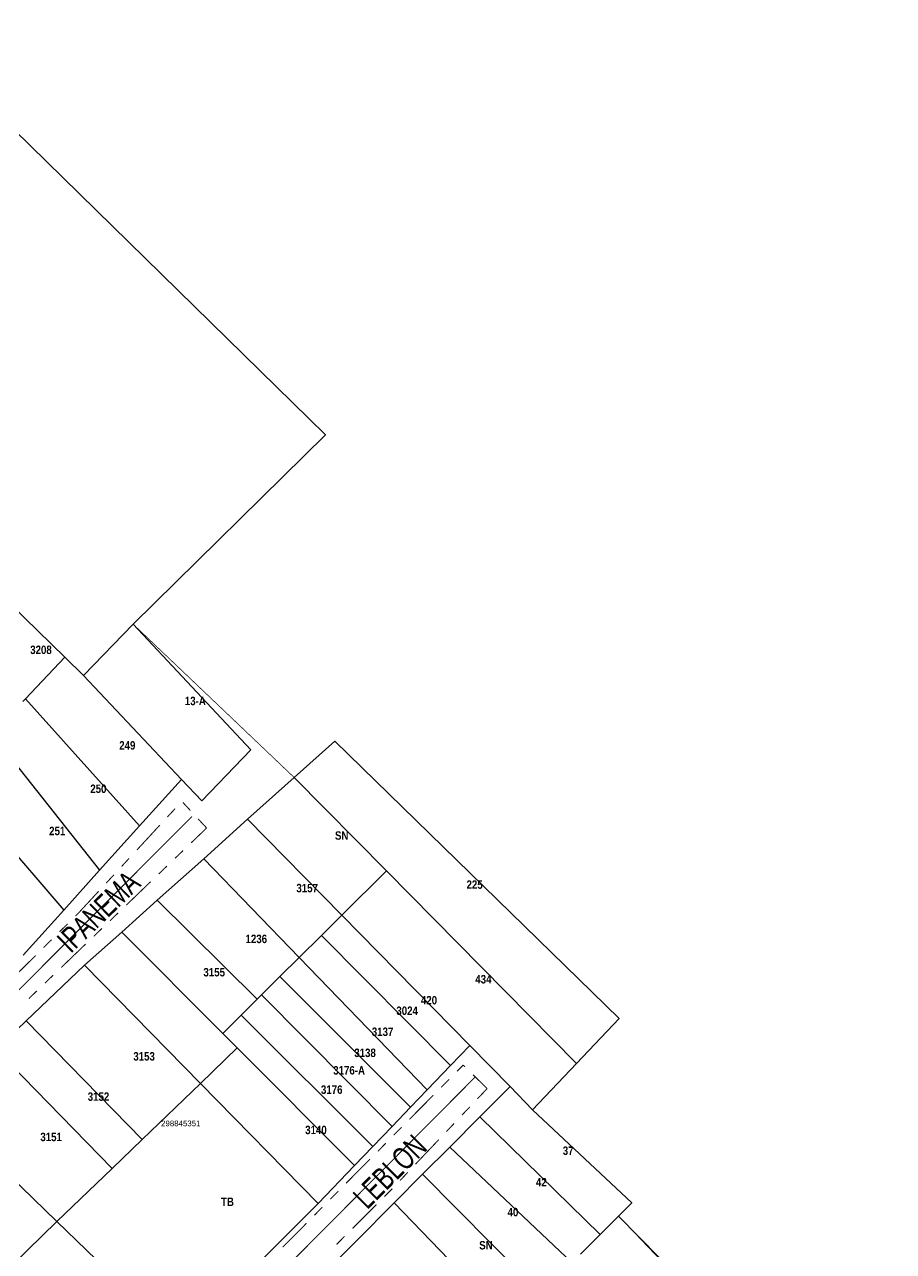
# Model space of a CAD drawing. Extents: x 204296 to 206006, y 4860262 to 4862155.
# Drawn here: x 204944.1 to 205098.4, y 4861881.4 to 4862099.5 of the extents above; entities that cross this region are included whole.
import ezdxf
from ezdxf.enums import TextEntityAlignment as Align

# ---------------------------------------------------------------- set-up
doc = ezdxf.new("R2010")
doc.units = 0
doc.header["$LTSCALE"] = 1.5
doc.header["$MEASUREMENT"] = 0
doc.linetypes.add('TRACO_25', pattern=[8, 3, -1, 1, -1, 1, -1])
for name, color, linetype in [('CD-MALHA-LOTES', 40, 'CONTINUOUS'), ('CD_TXT_QUADRA', 7, 'CONTINUOUS'), ('LM-LIM-SETOR-FISCAL', 7, 'CONTINUOUS'), ('RU-QUADRAS', 6, 'CONTINUOUS'), ('SV-EIXO-RUA-N-PAV', 6, 'CONTINUOUS'), ('SV-RUA-NAO-PAV-S-GUIA-C-GUIA', 7, 'CONTINUOUS'), ('SV-TXT-RUA-N-PAV-S-GUIA-C-GUIA', 7, 'CONTINUOUS'), ('Th_NmrPot', 1, 'CONTINUOUS')]:
    doc.layers.add(name, color=color, linetype=linetype)
doc.styles.add('ARIAL', font='ARIAL.TTF')
doc.styles.add('MONOTXT', font='ARIAL.TTF', dxfattribs={"height": 0.2})
doc.styles.get("Standard").update_dxf_attribs({"font": 'swisscbo.ttf'})
doc.linetypes.add('Limite', pattern='A,20,-3,[130,ltypeshp.shx,S=6.35,R=0,X=0,Y=0],-3,20', length=46)

msp = doc.modelspace()

# ---------------------------------------------------------------- linework, layer by layer
at = {"layer": 'CD-MALHA-LOTES', "linetype": 'Continuous'}
for p, q in [((204923.17, 4862099.36), (204997.53, 4862026.55)), ((204997.53, 4862026.55), (204963.35, 4861992.88)), ((204951.2, 4861987.01), (204939.12, 4861998.78)), ((204963.35, 4861992.88), (204954.55, 4861983.75)), ((204963.35, 4861992.88), (204984.23, 4861970.58)), ((204951.2, 4861987.01), (204944.21, 4861979.64)), ((204954.55, 4861983.75), (204951.2, 4861987.01)), ((204954.55, 4861983.75), (204971.95, 4861965.3)), ((204944.21, 4861979.64), (204943.73, 4861979.13)), ((204944.21, 4861979.64), (204964.5, 4861957.03)), ((204938.23, 4861973.33), (204957.4, 4861949.15)), ((204991.95, 4861965.63), (204999.15, 4861972.09)), ((204999.15, 4861972.09), (205049.68, 4861922.83)), ((204984.23, 4861970.58), (204975.54, 4861961.48)), ((204930.89, 4861965.57), (204951.01, 4861942.05)), ((204971.95, 4861965.3), (204964.5, 4861957.03)), ((204975.54, 4861961.48), (204971.95, 4861965.3)), ((204983.68, 4861958.22), (204991.95, 4861965.63)), ((204991.95, 4861965.63), (205008.31, 4861949.04)), ((204964.5, 4861957.03), (204957.4, 4861949.15)), ((204975.87, 4861951.21), (204983.68, 4861958.22)), ((204983.68, 4861958.22), (205000.41, 4861941.18)), ((204967.63, 4861943.82), (204975.87, 4861951.21)), ((204975.87, 4861951.21), (204992.84, 4861933.66)), ((204957.4, 4861949.15), (204951.01, 4861942.05)), ((205008.31, 4861949.04), (205000.41, 4861941.18)), ((205042.07, 4861914.81), (205008.31, 4861949.04)), ((204961.31, 4861938.15), (204967.63, 4861943.82)), ((204967.63, 4861943.82), (204985.4, 4861926.26)), ((204951.01, 4861942.05), (204943.83, 4861934.08)), ((205000.41, 4861941.18), (204996.79, 4861937.58)), ((205000.41, 4861941.18), (205023.14, 4861918.04)), ((204961.31, 4861938.15), (204954.73, 4861932.26)), ((204979.26, 4861920.16), (204961.31, 4861938.15)), ((204996.79, 4861937.58), (204992.84, 4861933.66)), ((204996.79, 4861937.58), (205019.7, 4861914.46)), ((204992.84, 4861933.66), (204989.42, 4861930.26)), ((204992.84, 4861933.66), (205015.57, 4861910.15)), ((204944.36, 4861922.38), (204954.73, 4861932.26)), ((204954.73, 4861932.26), (204975.31, 4861911.28)), ((204989.42, 4861930.26), (204986.15, 4861927.01)), ((204989.42, 4861930.26), (205012.58, 4861907.03)), ((204985.4, 4861926.26), (204982.53, 4861923.41)), ((204986.15, 4861927.01), (204985.4, 4861926.26)), ((204986.15, 4861927.01), (205009.32, 4861903.63)), ((204939, 4861917.28), (204944.36, 4861922.38)), ((204944.36, 4861922.38), (204964.96, 4861901.31)), ((204982.53, 4861923.41), (204979.26, 4861920.16)), ((204982.53, 4861923.41), (205005.91, 4861900.07)), ((205049.68, 4861922.83), (205042.07, 4861914.81)), ((204981.84, 4861917.57), (204979.26, 4861920.16)), ((204981.84, 4861917.57), (204975.31, 4861911.28)), ((205002.67, 4861896.7), (204981.84, 4861917.57)), ((205023.14, 4861918.04), (205019.7, 4861914.46)), ((205030.27, 4861910.7), (205023.14, 4861918.04)), ((204939, 4861917.28), (204959.61, 4861896.15)), ((205019.7, 4861914.46), (205015.57, 4861910.15)), ((205042.07, 4861914.81), (205034.27, 4861906.58)), ((204975.31, 4861911.28), (204964.96, 4861901.31)), ((204975.31, 4861911.28), (204996.23, 4861889.96)), ((205015.57, 4861910.15), (205012.58, 4861907.03)), ((205024.91, 4861905.32), (205030.27, 4861910.7)), ((205034.27, 4861906.58), (205030.27, 4861910.7)), ((204928.53, 4861907.31), (204949.82, 4861886.72)), ((205012.58, 4861907.03), (205009.32, 4861903.63)), ((205034.27, 4861906.58), (205051.9, 4861890.05)), ((205024.91, 4861905.32), (205019.59, 4861899.97)), ((205046.28, 4861884.42), (205024.91, 4861905.32)), ((205009.32, 4861903.63), (205005.91, 4861900.07)), ((204964.96, 4861901.31), (204959.61, 4861896.15)), ((205005.91, 4861900.07), (205002.67, 4861896.7)), ((205019.59, 4861899.97), (205014.76, 4861895.12)), ((205041.28, 4861879.41), (205019.59, 4861899.97)), ((204959.61, 4861896.15), (204949.82, 4861886.72)), ((204996.23, 4861889.96), (205002.67, 4861896.7)), ((205014.76, 4861895.12), (205009.71, 4861890.05)), ((205035.8, 4861873.9), (205014.76, 4861895.12)), ((204996.23, 4861889.96), (204971.74, 4861865.53)), ((204988.79, 4861869.02), (205009.71, 4861890.05)), ((205009.71, 4861890.05), (205029.05, 4861870.01)), ((205051.9, 4861890.05), (205049.55, 4861887.69)), ((205049.55, 4861887.69), (205046.28, 4861884.42)), ((205049.55, 4861887.69), (205068.5, 4861868.47)), ((204949.82, 4861886.72), (204938.47, 4861875.78)), ((204949.82, 4861886.72), (204971.74, 4861865.53)), ((205042.78, 4861880.91), (205046.28, 4861884.42))]:
    msp.add_line(p, q, dxfattribs=at)
at = {"layer": 'LM-LIM-SETOR-FISCAL', "linetype": 'Limite', "ltscale": 0.1, "const_width": 0.13}
msp.add_lwpolyline([(205098.3, 4861836.52), (205049.55, 4861887.69), (205051.9, 4861890.05), (205034.27, 4861906.58), (205049.68, 4861922.83), (204999.15, 4861972.09), (204991.95, 4861965.63), (204963.35, 4861992.88), (204997.53, 4862026.55), (204923.17, 4862099.36)], dxfattribs=at)
msp.add_lwpolyline([(205098.3, 4861836.52), (205049.55, 4861887.69), (205051.9, 4861890.05), (205034.27, 4861906.58), (205049.68, 4861922.83), (204999.15, 4861972.09), (204991.95, 4861965.63), (204963.35, 4861992.88), (204997.53, 4862026.55), (204923.17, 4862099.36)], dxfattribs=at)
at = {"layer": 'RU-QUADRAS', "linetype": 'Continuous', "const_width": 0.01}
for points in [[(204923.17, 4862099.36), (204997.53, 4862026.55), (204963.35, 4861992.88), (204954.55, 4861983.75), (204951.2, 4861987.01), (204939.12, 4861998.78)], [(204939.12, 4861998.78), (204951.2, 4861987.01), (204954.55, 4861983.75), (204963.35, 4861992.88), (204984.23, 4861970.58), (204975.54, 4861961.48), (204971.95, 4861965.3), (204964.5, 4861957.03), (204957.4, 4861949.15), (204951.01, 4861942.05), (204943.83, 4861934.08)], [(204939, 4861917.28), (204944.36, 4861922.38), (204954.73, 4861932.26), (204961.31, 4861938.15), (204967.63, 4861943.82), (204975.87, 4861951.21), (204983.68, 4861958.22), (204991.95, 4861965.63), (204999.15, 4861972.09), (205049.68, 4861922.83), (205042.07, 4861914.81), (205034.27, 4861906.58), (205030.27, 4861910.7), (205023.14, 4861918.04), (205019.7, 4861914.46), (205015.57, 4861910.15), (205012.58, 4861907.03), (205009.32, 4861903.63), (205005.91, 4861900.07), (205002.67, 4861896.7), (204996.23, 4861889.96), (204971.74, 4861865.53)], [(204988.79, 4861869.02), (205009.71, 4861890.05), (205014.76, 4861895.12), (205019.59, 4861899.97), (205024.91, 4861905.32), (205030.27, 4861910.7), (205034.27, 4861906.58), (205051.9, 4861890.05), (205049.55, 4861887.69), (205068.5, 4861868.47)]]:
    msp.add_lwpolyline(points, dxfattribs=at)
at = {"layer": 'SV-EIXO-RUA-N-PAV', "const_width": 0.18, "flags": 128}
for points in [[(204973.81, 4861958.71), (204890.84, 4861875.59), (204860.98, 4861846.02), (204830.31, 4861816.38), (204796.19, 4861782.11)], [(205024.1, 4861912.42), (204940.86, 4861828.59), (204937.92, 4861823), (204915.41, 4861801.52), (204893.63, 4861782.11)]]:
    msp.add_lwpolyline(points, dxfattribs=at)
at = {"layer": 'SV-RUA-NAO-PAV-S-GUIA-C-GUIA', "linetype": 'TRACO_25', "const_width": 0.18, "flags": 128}
for points in [[(204972.16, 4861961.23), (204973.52, 4861959.76)], [(204969.44, 4861958.64), (204970.8, 4861960.1)], [(204964.01, 4861952.76), (204968.08, 4861957.17)], [(204976.39, 4861956.66), (204973.67, 4861954.05)], [(204974.88, 4861958.29), (204976.24, 4861956.83)], [(204976.24, 4861956.83), (204976.39, 4861956.66)], [(204972.23, 4861952.66), (204970.78, 4861951.28)], [(204961.29, 4861949.82), (204962.65, 4861951.29)], [(204958.58, 4861946.89), (204959.94, 4861948.36)], [(204969.34, 4861949.89), (204967.9, 4861948.51)], [(204966.45, 4861947.12), (204962.13, 4861942.96)], [(204953.64, 4861941.55), (204957.22, 4861945.42)], [(204953.12, 4861941.04), (204953.64, 4861941.55)], [(204960.68, 4861941.58), (204959.24, 4861940.19)], [(204950.28, 4861938.22), (204951.7, 4861939.63)], [(204957.8, 4861938.81), (204956.36, 4861937.42)], [(204947.44, 4861935.41), (204948.86, 4861936.81)], [(204954.91, 4861936.04), (204950.59, 4861931.88)], [(204941.76, 4861929.78), (204946.02, 4861934)], [(204949.14, 4861930.5), (204947.7, 4861929.11)], [(204946.26, 4861927.73), (204944.82, 4861926.34)], [(205020.87, 4861913.43), (205021.58, 4861914.14)], [(205021.58, 4861914.14), (205021.96, 4861914.53)], [(205021.96, 4861914.53), (205022.28, 4861914.22)], [(205018.06, 4861910.59), (205019.46, 4861912.01)], [(205023.71, 4861912.81), (205025.84, 4861910.71)], [(205025.84, 4861910.71), (205026.21, 4861910.35)], [(205012.43, 4861904.91), (205016.65, 4861909.17)], [(205026.21, 4861910.35), (205024.49, 4861908.54)], [(205023.12, 4861907.09), (205021.74, 4861905.64)], [(205020.37, 4861904.18), (205018.99, 4861902.73)], [(205009.61, 4861902.07), (205011.02, 4861903.49)], [(205006.8, 4861899.22), (205008.21, 4861900.64)], [(205017.62, 4861901.28), (205013.49, 4861896.92)], [(205001.17, 4861893.54), (205005.39, 4861897.8)], [(205012.12, 4861895.47), (205010.74, 4861894.02)], [(204998.35, 4861890.7), (204999.76, 4861892.12)], [(205009.33, 4861892.52), (205007.95, 4861891.15)], [(205009.37, 4861892.57), (205009.33, 4861892.52)], [(204995.54, 4861887.85), (204996.95, 4861889.28)], [(205006.54, 4861889.74), (205002.3, 4861885.49)], [(204989.91, 4861882.17), (204994.13, 4861886.43)], [(205000.88, 4861884.08), (204999.47, 4861882.66)]]:
    msp.add_lwpolyline(points, dxfattribs=at)

# ---------------------------------------------------------------- texts
at = {"layer": 'CD_TXT_QUADRA', "linetype": 'Continuous', "style": 'MONOTXT'}
msp.add_text('298845351', height=1, rotation=0.1, dxfattribs=at).set_placement((204968.31, 4861903.66))
at = {"layer": 'SV-TXT-RUA-N-PAV-S-GUIA-C-GUIA', "style": 'ARIAL', "width": 0.7}
for s, rotation, p in [('IPANEMA', 44, (204952.26, 4861934.25)), ('LEBLON', 45, (205004.9, 4861888.73))]:
    msp.add_text(s, height=4, rotation=rotation, dxfattribs=at).set_placement(p)
at = {"layer": 'Th_NmrPot', "color": 1}
for s, p in [('3208', (204945.07, 4861988.33)), ('13-A', (204972.53, 4861979.25)), ('249', (204960.88, 4861971.35)), ('250', (204955.74, 4861963.64)), ('251', (204948.43, 4861956.14)), ('SN', (204999.19, 4861955.33)), ('3157', (204992.34, 4861945.99)), ('225', (205022.55, 4861946.61)), ('1236', (204983.31, 4861936.96)), ('3155', (204975.83, 4861931.04)), ('434', (205024.11, 4861929.79)), ('420', (205014.45, 4861926.06)), ('3024', (205010.09, 4861924.19)), ('3137', (205005.73, 4861920.45)), ('3138', (205002.62, 4861916.71)), ('3153', (204963.38, 4861916.09)), ('3176-A', (204998.88, 4861913.6)), ('3176', (204996.7, 4861910.17)), ('3152', (204955.28, 4861908.93)), ('3151', (204946.87, 4861901.76)), ('3140', (204993.9, 4861903.01)), ('37', (205039.64, 4861899.32)), ('42', (205034.88, 4861893.72)), ('TB', (204978.95, 4861890.24)), ('40', (205029.84, 4861888.4)), ('SN', (205024.8, 4861882.52))]:
    msp.add_text(s, height=1.5, dxfattribs=at).set_placement(p, align=Align.MIDDLE_LEFT)

doc.saveas('drawing.dxf')
